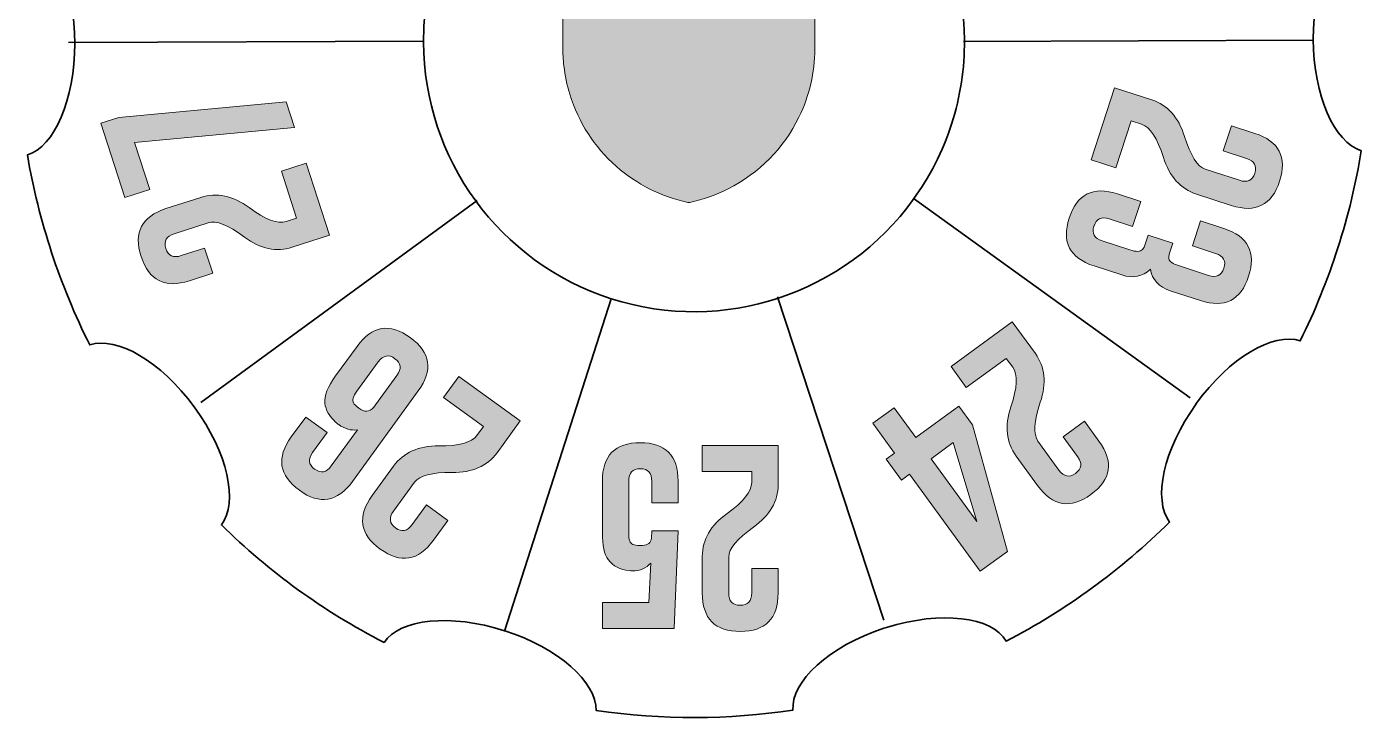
# Model space of a CAD drawing. Header units: inches. Extents: x 1 to 25.7, y -25.9 to -0.8.
# Drawn here: x 1.05 to 25.72, y -25.93 to -13.11 of the extents above; entities that cross this region are included whole.
import ezdxf

# ---------------------------------------------------------------- set-up
doc = ezdxf.new("R2010")
doc.units = ezdxf.units.IN
doc.header["$MEASUREMENT"] = 0
doc.layers.add('Layer 1', color=7, linetype='Continuous')
doc.layers.add('Middle', color=7, linetype='Continuous')

# ---------------------------------------------------------------- blocks, each defined once
blk = doc.blocks.new('block 5')
at = {"layer": 'Layer 1', "true_color": 0x231f20}
h = blk.add_hatch(color=250, dxfattribs=at)
h.dxf.hatch_style = 2
h.paths.add_polyline_path([(3.321, -16.112), (2.864, -16.261), (2.419, -14.889), (2.748, -14.782), (5.844, -14.494), (5.998, -14.969), (3.04, -15.245)])
h = blk.add_hatch(color=250, dxfattribs=at)
h.dxf.hatch_style = 2
edge = h.paths.add_edge_path()
edge.add_spline(control_points=[(5.955, -17.183), (5.665, -17.277), (5.371, -17.214), (5.071, -16.993), (4.77, -16.77), (4.548, -16.682), (4.404, -16.728), (4.404, -16.728), (3.773, -16.933), (3.773, -16.933), (3.627, -16.98), (3.576, -17.07), (3.62, -17.203), (3.62, -17.203), (3.621, -17.207), (3.621, -17.207), (3.664, -17.341), (3.759, -17.385), (3.904, -17.337), (3.904, -17.337), (4.335, -17.197), (4.335, -17.197), (4.335, -17.197), (4.486, -17.661), (4.486, -17.661), (4.486, -17.661), (4.055, -17.801), (4.055, -17.801), (3.604, -17.948), (3.306, -17.799), (3.162, -17.356), (3.018, -16.911), (3.171, -16.616), (3.622, -16.469), (3.622, -16.469), (4.264, -16.26), (4.264, -16.26), (4.559, -16.164), (4.857, -16.228), (5.159, -16.45), (5.459, -16.672), (5.688, -16.758), (5.844, -16.707), (5.844, -16.707), (6.037, -16.644), (6.037, -16.644), (6.037, -16.644), (5.755, -15.776), (5.755, -15.776), (5.755, -15.776), (6.212, -15.627), (6.212, -15.627), (6.212, -15.627), (6.645, -16.96), (6.645, -16.96), (6.645, -16.96), (5.955, -17.183), (5.955, -17.183)], knot_values=[0, 0, 0, 0, 1, 1, 1, 2, 2, 2, 3, 3, 3, 4, 4, 4, 5, 5, 5, 6, 6, 6, 7, 7, 7, 8, 8, 8, 9, 9, 9, 10, 10, 10, 11, 11, 11, 12, 12, 12, 13, 13, 13, 14, 14, 14, 15, 15, 15, 16, 16, 16, 17, 17, 17, 18, 18, 18, 19, 19, 19, 19], degree=3, periodic=1)
at = {"layer": 'Layer 1', "lineweight": 0}
blk.add_lwpolyline([(3.321, -16.112), (2.864, -16.261), (2.419, -14.889), (2.748, -14.782), (5.844, -14.494), (5.998, -14.969), (3.04, -15.245), (3.321, -16.112)], dxfattribs=at)
blk.add_open_spline([(5.955, -17.183), (5.665, -17.277), (5.371, -17.214), (5.071, -16.993), (4.77, -16.77), (4.548, -16.682), (4.404, -16.728), (4.404, -16.728), (3.773, -16.933), (3.773, -16.933), (3.627, -16.98), (3.576, -17.07), (3.62, -17.203), (3.62, -17.203), (3.621, -17.207), (3.621, -17.207), (3.664, -17.341), (3.759, -17.385), (3.904, -17.337), (3.904, -17.337), (4.335, -17.197), (4.335, -17.197), (4.335, -17.197), (4.486, -17.661), (4.486, -17.661), (4.486, -17.661), (4.055, -17.801), (4.055, -17.801), (3.604, -17.948), (3.306, -17.799), (3.162, -17.356), (3.018, -16.911), (3.171, -16.616), (3.622, -16.469), (3.622, -16.469), (4.264, -16.26), (4.264, -16.26), (4.559, -16.164), (4.857, -16.228), (5.159, -16.45), (5.459, -16.672), (5.688, -16.758), (5.844, -16.707), (5.844, -16.707), (6.037, -16.644), (6.037, -16.644), (6.037, -16.644), (5.755, -15.776), (5.755, -15.776), (5.755, -15.776), (6.212, -15.627), (6.212, -15.627), (6.212, -15.627), (6.645, -16.96), (6.645, -16.96), (6.645, -16.96), (5.955, -17.183), (5.955, -17.183)], degree=3, knots=[0, 0, 0, 0, 1, 1, 1, 2, 2, 2, 3, 3, 3, 4, 4, 4, 5, 5, 5, 6, 6, 6, 7, 7, 7, 8, 8, 8, 9, 9, 9, 10, 10, 10, 11, 11, 11, 12, 12, 12, 13, 13, 13, 14, 14, 14, 15, 15, 15, 16, 16, 16, 17, 17, 17, 18, 18, 18, 19, 19, 19, 19], dxfattribs=at)
blk = doc.blocks.new('block 6')
at = {"layer": 'Layer 1', "true_color": 0x231f20}
h = blk.add_hatch(color=250, dxfattribs=at)
h.dxf.hatch_style = 2
edge = h.paths.add_edge_path()
edge.add_spline(control_points=[(7.159, -20.56), (7.038, -20.572), (6.924, -20.539), (6.816, -20.461), (6.796, -20.447), (6.777, -20.431), (6.758, -20.415), (6.641, -20.31), (6.575, -20.193), (6.559, -20.064), (6.543, -19.932), (6.61, -19.763), (6.758, -19.559), (6.758, -19.559), (7.153, -19.016), (7.153, -19.016), (7.431, -18.632), (7.759, -18.578), (8.137, -18.853), (8.514, -19.127), (8.564, -19.455), (8.286, -19.838), (8.286, -19.838), (7.071, -21.51), (7.071, -21.51), (6.792, -21.894), (6.464, -21.949), (6.087, -21.675), (5.709, -21.4), (5.659, -21.071), (5.938, -20.688), (5.938, -20.688), (6.204, -20.321), (6.204, -20.321), (6.204, -20.321), (6.599, -20.608), (6.599, -20.608), (6.599, -20.608), (6.332, -20.974), (6.332, -20.974), (6.243, -21.098), (6.255, -21.201), (6.369, -21.284), (6.369, -21.284), (6.372, -21.286), (6.372, -21.286), (6.485, -21.369), (6.587, -21.348), (6.676, -21.224), (6.676, -21.224), (7.159, -20.56), (7.159, -20.56)], knot_values=[0, 0, 0, 0, 1, 1, 1, 2, 2, 2, 3, 3, 3, 4, 4, 4, 5, 5, 5, 6, 6, 6, 7, 7, 7, 8, 8, 8, 9, 9, 9, 10, 10, 10, 11, 11, 11, 12, 12, 12, 13, 13, 13, 14, 14, 14, 15, 15, 15, 16, 16, 16, 17, 17, 17, 17], degree=3, periodic=1)
edge = h.paths.add_edge_path()
edge.add_spline(control_points=[(7.152, -19.845), (7.082, -19.943), (7.06, -20.015), (7.089, -20.061), (7.104, -20.088), (7.136, -20.119), (7.185, -20.154), (7.197, -20.163), (7.21, -20.172), (7.224, -20.181), (7.319, -20.243), (7.41, -20.215), (7.497, -20.095), (7.497, -20.095), (7.891, -19.552), (7.891, -19.552), (7.981, -19.428), (7.969, -19.325), (7.855, -19.242), (7.74, -19.158), (7.637, -19.178), (7.547, -19.302), (7.547, -19.302), (7.152, -19.845), (7.152, -19.845)], knot_values=[0, 0, 0, 0, 1, 1, 1, 2, 2, 2, 3, 3, 3, 4, 4, 4, 5, 5, 5, 6, 6, 6, 7, 7, 7, 8, 8, 8, 8], degree=3, periodic=1)
h = blk.add_hatch(color=250, dxfattribs=at)
h.dxf.hatch_style = 2
edge = h.paths.add_edge_path()
edge.add_spline(control_points=[(9.741, -20.981), (9.562, -21.227), (9.286, -21.349), (8.913, -21.346), (8.539, -21.343), (8.307, -21.402), (8.218, -21.524), (8.218, -21.524), (7.828, -22.061), (7.828, -22.061), (7.738, -22.184), (7.749, -22.287), (7.863, -22.37), (7.863, -22.37), (7.866, -22.372), (7.866, -22.372), (7.98, -22.454), (8.082, -22.434), (8.172, -22.31), (8.172, -22.31), (8.438, -21.944), (8.438, -21.944), (8.438, -21.944), (8.833, -22.231), (8.833, -22.231), (8.833, -22.231), (8.566, -22.597), (8.566, -22.597), (8.288, -22.981), (7.96, -23.036), (7.583, -22.762), (7.204, -22.487), (7.154, -22.157), (7.433, -21.774), (7.433, -21.774), (7.83, -21.228), (7.83, -21.228), (8.012, -20.977), (8.291, -20.852), (8.665, -20.855), (9.039, -20.858), (9.274, -20.793), (9.371, -20.661), (9.371, -20.661), (9.49, -20.496), (9.49, -20.496), (9.49, -20.496), (8.751, -19.96), (8.751, -19.96), (8.751, -19.96), (9.034, -19.571), (9.034, -19.571), (9.034, -19.571), (10.167, -20.394), (10.167, -20.394), (10.167, -20.394), (9.741, -20.981), (9.741, -20.981)], knot_values=[0, 0, 0, 0, 1, 1, 1, 2, 2, 2, 3, 3, 3, 4, 4, 4, 5, 5, 5, 6, 6, 6, 7, 7, 7, 8, 8, 8, 9, 9, 9, 10, 10, 10, 11, 11, 11, 12, 12, 12, 13, 13, 13, 14, 14, 14, 15, 15, 15, 16, 16, 16, 17, 17, 17, 18, 18, 18, 19, 19, 19, 19], degree=3, periodic=1)
at = {"layer": 'Layer 1', "lineweight": 0}
for points, knots in [([(7.159, -20.56), (7.038, -20.572), (6.924, -20.539), (6.816, -20.461), (6.796, -20.447), (6.777, -20.431), (6.758, -20.415), (6.641, -20.31), (6.575, -20.193), (6.559, -20.064), (6.543, -19.932), (6.61, -19.763), (6.758, -19.559), (6.758, -19.559), (7.153, -19.016), (7.153, -19.016), (7.431, -18.632), (7.759, -18.578), (8.137, -18.853), (8.514, -19.127), (8.564, -19.455), (8.286, -19.838), (8.286, -19.838), (7.071, -21.51), (7.071, -21.51), (6.792, -21.894), (6.464, -21.949), (6.087, -21.675), (5.709, -21.4), (5.659, -21.071), (5.938, -20.688), (5.938, -20.688), (6.204, -20.321), (6.204, -20.321), (6.204, -20.321), (6.599, -20.608), (6.599, -20.608), (6.599, -20.608), (6.332, -20.974), (6.332, -20.974), (6.243, -21.098), (6.255, -21.201), (6.369, -21.284), (6.369, -21.284), (6.372, -21.286), (6.372, -21.286), (6.485, -21.369), (6.587, -21.348), (6.676, -21.224), (6.676, -21.224), (7.159, -20.56), (7.159, -20.56)], [0, 0, 0, 0, 1, 1, 1, 2, 2, 2, 3, 3, 3, 4, 4, 4, 5, 5, 5, 6, 6, 6, 7, 7, 7, 8, 8, 8, 9, 9, 9, 10, 10, 10, 11, 11, 11, 12, 12, 12, 13, 13, 13, 14, 14, 14, 15, 15, 15, 16, 16, 16, 17, 17, 17, 17]), ([(7.152, -19.845), (7.082, -19.943), (7.06, -20.015), (7.089, -20.061), (7.104, -20.088), (7.136, -20.119), (7.185, -20.154), (7.197, -20.163), (7.21, -20.172), (7.224, -20.181), (7.319, -20.243), (7.41, -20.215), (7.497, -20.095), (7.497, -20.095), (7.891, -19.552), (7.891, -19.552), (7.981, -19.428), (7.969, -19.325), (7.855, -19.242), (7.74, -19.158), (7.637, -19.178), (7.547, -19.302), (7.547, -19.302), (7.152, -19.845), (7.152, -19.845)], [0, 0, 0, 0, 1, 1, 1, 2, 2, 2, 3, 3, 3, 4, 4, 4, 5, 5, 5, 6, 6, 6, 7, 7, 7, 8, 8, 8, 8]), ([(9.741, -20.981), (9.562, -21.227), (9.286, -21.349), (8.913, -21.346), (8.539, -21.343), (8.307, -21.402), (8.218, -21.524), (8.218, -21.524), (7.828, -22.061), (7.828, -22.061), (7.738, -22.184), (7.749, -22.287), (7.863, -22.37), (7.863, -22.37), (7.866, -22.372), (7.866, -22.372), (7.98, -22.454), (8.082, -22.434), (8.172, -22.31), (8.172, -22.31), (8.438, -21.944), (8.438, -21.944), (8.438, -21.944), (8.833, -22.231), (8.833, -22.231), (8.833, -22.231), (8.566, -22.597), (8.566, -22.597), (8.288, -22.981), (7.96, -23.036), (7.583, -22.762), (7.204, -22.487), (7.154, -22.157), (7.433, -21.774), (7.433, -21.774), (7.83, -21.228), (7.83, -21.228), (8.012, -20.977), (8.291, -20.852), (8.665, -20.855), (9.039, -20.858), (9.274, -20.793), (9.371, -20.661), (9.371, -20.661), (9.49, -20.496), (9.49, -20.496), (9.49, -20.496), (8.751, -19.96), (8.751, -19.96), (8.751, -19.96), (9.034, -19.571), (9.034, -19.571), (9.034, -19.571), (10.167, -20.394), (10.167, -20.394), (10.167, -20.394), (9.741, -20.981), (9.741, -20.981)], [0, 0, 0, 0, 1, 1, 1, 2, 2, 2, 3, 3, 3, 4, 4, 4, 5, 5, 5, 6, 6, 6, 7, 7, 7, 8, 8, 8, 9, 9, 9, 10, 10, 10, 11, 11, 11, 12, 12, 12, 13, 13, 13, 14, 14, 14, 15, 15, 15, 16, 16, 16, 17, 17, 17, 18, 18, 18, 19, 19, 19, 19])]:
    blk.add_open_spline(points, degree=3, knots=knots, dxfattribs=at)
blk = doc.blocks.new('block 7')
at = {"layer": 'Layer 1', "true_color": 0x231f20}
h = blk.add_hatch(color=250, dxfattribs=at)
h.dxf.hatch_style = 2
edge = h.paths.add_edge_path()
edge.add_spline(control_points=[(12.176, -22.465), (12.176, -22.584), (12.201, -22.655), (12.251, -22.677), (12.279, -22.689), (12.323, -22.696), (12.384, -22.696), (12.399, -22.696), (12.414, -22.695), (12.431, -22.694), (12.529, -22.689), (12.585, -22.645), (12.596, -22.561), (12.596, -22.561), (12.601, -22.426), (12.601, -22.426), (12.601, -22.426), (13.089, -22.426), (13.089, -22.426), (13.089, -22.426), (13.016, -24.229), (13.016, -24.229), (13.016, -24.229), (11.688, -24.229), (11.688, -24.229), (11.688, -24.229), (11.688, -23.748), (11.688, -23.748), (11.688, -23.748), (12.548, -23.748), (12.548, -23.748), (12.548, -23.748), (12.582, -23.022), (12.582, -23.022), (12.499, -23.117), (12.387, -23.164), (12.245, -23.164), (12.225, -23.164), (12.205, -23.163), (12.184, -23.161), (12.014, -23.146), (11.885, -23.078), (11.797, -22.956), (11.724, -22.857), (11.688, -22.694), (11.688, -22.465), (11.688, -22.465), (11.688, -21.506), (11.688, -21.506), (11.688, -21.032), (11.922, -20.796), (12.389, -20.796), (12.855, -20.796), (13.089, -21.032), (13.089, -21.506), (13.089, -21.506), (13.089, -21.905), (13.089, -21.905), (13.089, -21.905), (12.601, -21.905), (12.601, -21.905), (12.601, -21.905), (12.601, -21.506), (12.601, -21.506), (12.601, -21.353), (12.531, -21.276), (12.391, -21.276), (12.391, -21.276), (12.388, -21.276), (12.388, -21.276), (12.246, -21.278), (12.176, -21.354), (12.176, -21.506), (12.176, -21.506), (12.176, -22.465), (12.176, -22.465)], knot_values=[0, 0, 0, 0, 1, 1, 1, 2, 2, 2, 3, 3, 3, 4, 4, 4, 5, 5, 5, 6, 6, 6, 7, 7, 7, 8, 8, 8, 9, 9, 9, 10, 10, 10, 11, 11, 11, 12, 12, 12, 13, 13, 13, 14, 14, 14, 15, 15, 15, 16, 16, 16, 17, 17, 17, 18, 18, 18, 19, 19, 19, 20, 20, 20, 21, 21, 21, 22, 22, 22, 23, 23, 23, 24, 24, 24, 25, 25, 25, 25], degree=3, periodic=1)
h = blk.add_hatch(color=250, dxfattribs=at)
h.dxf.hatch_style = 2
edge = h.paths.add_edge_path()
edge.add_spline(control_points=[(14.937, -21.575), (14.937, -21.879), (14.786, -22.14), (14.482, -22.357), (14.178, -22.574), (14.025, -22.758), (14.024, -22.909), (14.024, -22.909), (14.024, -23.573), (14.024, -23.573), (14.024, -23.725), (14.094, -23.801), (14.234, -23.801), (14.234, -23.801), (14.238, -23.801), (14.238, -23.801), (14.379, -23.801), (14.449, -23.725), (14.449, -23.573), (14.449, -23.573), (14.449, -23.119), (14.449, -23.119), (14.449, -23.119), (14.937, -23.119), (14.937, -23.119), (14.937, -23.119), (14.937, -23.573), (14.937, -23.573), (14.937, -24.047), (14.704, -24.284), (14.238, -24.284), (13.77, -24.284), (13.536, -24.047), (13.536, -23.573), (13.536, -23.573), (13.536, -22.897), (13.536, -22.897), (13.536, -22.587), (13.689, -22.323), (13.993, -22.105), (14.297, -21.888), (14.449, -21.697), (14.449, -21.533), (14.449, -21.533), (14.449, -21.33), (14.449, -21.33), (14.449, -21.33), (13.536, -21.33), (13.536, -21.33), (13.536, -21.33), (13.536, -20.849), (13.536, -20.849), (13.536, -20.849), (14.937, -20.849), (14.937, -20.849), (14.937, -20.849), (14.937, -21.575), (14.937, -21.575)], knot_values=[0, 0, 0, 0, 1, 1, 1, 2, 2, 2, 3, 3, 3, 4, 4, 4, 5, 5, 5, 6, 6, 6, 7, 7, 7, 8, 8, 8, 9, 9, 9, 10, 10, 10, 11, 11, 11, 12, 12, 12, 13, 13, 13, 14, 14, 14, 15, 15, 15, 16, 16, 16, 17, 17, 17, 18, 18, 18, 19, 19, 19, 19], degree=3, periodic=1)
at = {"layer": 'Layer 1', "lineweight": 0}
for points, knots in [([(12.176, -22.465), (12.176, -22.584), (12.201, -22.655), (12.251, -22.677), (12.279, -22.689), (12.323, -22.696), (12.384, -22.696), (12.399, -22.696), (12.414, -22.695), (12.431, -22.694), (12.529, -22.689), (12.585, -22.645), (12.596, -22.561), (12.596, -22.561), (12.601, -22.426), (12.601, -22.426), (12.601, -22.426), (13.089, -22.426), (13.089, -22.426), (13.089, -22.426), (13.016, -24.229), (13.016, -24.229), (13.016, -24.229), (11.688, -24.229), (11.688, -24.229), (11.688, -24.229), (11.688, -23.748), (11.688, -23.748), (11.688, -23.748), (12.548, -23.748), (12.548, -23.748), (12.548, -23.748), (12.582, -23.022), (12.582, -23.022), (12.499, -23.117), (12.387, -23.164), (12.245, -23.164), (12.225, -23.164), (12.205, -23.163), (12.184, -23.161), (12.014, -23.146), (11.885, -23.078), (11.797, -22.956), (11.724, -22.857), (11.688, -22.694), (11.688, -22.465), (11.688, -22.465), (11.688, -21.506), (11.688, -21.506), (11.688, -21.032), (11.922, -20.796), (12.389, -20.796), (12.855, -20.796), (13.089, -21.032), (13.089, -21.506), (13.089, -21.506), (13.089, -21.905), (13.089, -21.905), (13.089, -21.905), (12.601, -21.905), (12.601, -21.905), (12.601, -21.905), (12.601, -21.506), (12.601, -21.506), (12.601, -21.353), (12.531, -21.276), (12.391, -21.276), (12.391, -21.276), (12.388, -21.276), (12.388, -21.276), (12.246, -21.278), (12.176, -21.354), (12.176, -21.506), (12.176, -21.506), (12.176, -22.465), (12.176, -22.465)], [0, 0, 0, 0, 1, 1, 1, 2, 2, 2, 3, 3, 3, 4, 4, 4, 5, 5, 5, 6, 6, 6, 7, 7, 7, 8, 8, 8, 9, 9, 9, 10, 10, 10, 11, 11, 11, 12, 12, 12, 13, 13, 13, 14, 14, 14, 15, 15, 15, 16, 16, 16, 17, 17, 17, 18, 18, 18, 19, 19, 19, 20, 20, 20, 21, 21, 21, 22, 22, 22, 23, 23, 23, 24, 24, 24, 25, 25, 25, 25]), ([(14.937, -21.575), (14.937, -21.879), (14.786, -22.14), (14.482, -22.357), (14.178, -22.574), (14.025, -22.758), (14.024, -22.909), (14.024, -22.909), (14.024, -23.573), (14.024, -23.573), (14.024, -23.725), (14.094, -23.801), (14.234, -23.801), (14.234, -23.801), (14.238, -23.801), (14.238, -23.801), (14.379, -23.801), (14.449, -23.725), (14.449, -23.573), (14.449, -23.573), (14.449, -23.119), (14.449, -23.119), (14.449, -23.119), (14.937, -23.119), (14.937, -23.119), (14.937, -23.119), (14.937, -23.573), (14.937, -23.573), (14.937, -24.047), (14.704, -24.284), (14.238, -24.284), (13.77, -24.284), (13.536, -24.047), (13.536, -23.573), (13.536, -23.573), (13.536, -22.897), (13.536, -22.897), (13.536, -22.587), (13.689, -22.323), (13.993, -22.105), (14.297, -21.888), (14.449, -21.697), (14.449, -21.533), (14.449, -21.533), (14.449, -21.33), (14.449, -21.33), (14.449, -21.33), (13.536, -21.33), (13.536, -21.33), (13.536, -21.33), (13.536, -20.849), (13.536, -20.849), (13.536, -20.849), (14.937, -20.849), (14.937, -20.849), (14.937, -20.849), (14.937, -21.575), (14.937, -21.575)], [0, 0, 0, 0, 1, 1, 1, 2, 2, 2, 3, 3, 3, 4, 4, 4, 5, 5, 5, 6, 6, 6, 7, 7, 7, 8, 8, 8, 9, 9, 9, 10, 10, 10, 11, 11, 11, 12, 12, 12, 13, 13, 13, 14, 14, 14, 15, 15, 15, 16, 16, 16, 17, 17, 17, 18, 18, 18, 19, 19, 19, 19])]:
    blk.add_open_spline(points, degree=3, knots=knots, dxfattribs=at)
blk = doc.blocks.new('block 8')
at = {"layer": 'Layer 1', "true_color": 0x231f20}
h = blk.add_hatch(color=250, dxfattribs=at)
h.dxf.hatch_style = 2
edge = h.paths.add_edge_path()
edge.add_spline(control_points=[(19.693, -19.149), (19.872, -19.395), (19.902, -19.695), (19.784, -20.048), (19.666, -20.403), (19.651, -20.642), (19.739, -20.765), (19.739, -20.765), (20.129, -21.302), (20.129, -21.302), (20.219, -21.425), (20.32, -21.446), (20.434, -21.364), (20.434, -21.364), (20.436, -21.362), (20.436, -21.362), (20.551, -21.279), (20.563, -21.175), (20.473, -21.052), (20.473, -21.052), (20.207, -20.685), (20.207, -20.685), (20.207, -20.685), (20.601, -20.398), (20.601, -20.398), (20.601, -20.398), (20.868, -20.765), (20.868, -20.765), (21.146, -21.149), (21.097, -21.477), (20.72, -21.752), (20.341, -22.027), (20.013, -21.972), (19.734, -21.588), (19.734, -21.588), (19.337, -21.042), (19.337, -21.042), (19.155, -20.791), (19.123, -20.488), (19.241, -20.132), (19.36, -19.778), (19.371, -19.534), (19.274, -19.402), (19.274, -19.402), (19.155, -19.237), (19.155, -19.237), (19.155, -19.237), (18.416, -19.774), (18.416, -19.774), (18.416, -19.774), (18.134, -19.385), (18.134, -19.385), (18.134, -19.385), (19.267, -18.562), (19.267, -18.562), (19.267, -18.562), (19.693, -19.149), (19.693, -19.149)], knot_values=[0, 0, 0, 0, 1, 1, 1, 2, 2, 2, 3, 3, 3, 4, 4, 4, 5, 5, 5, 6, 6, 6, 7, 7, 7, 8, 8, 8, 9, 9, 9, 10, 10, 10, 11, 11, 11, 12, 12, 12, 13, 13, 13, 14, 14, 14, 15, 15, 15, 16, 16, 16, 17, 17, 17, 18, 18, 18, 19, 19, 19, 19], degree=3, periodic=1)
h = blk.add_hatch(color=250, dxfattribs=at)
h.dxf.hatch_style = 2
h.paths.add_polyline_path([(18.672, -23.171), (17.369, -21.378), (17.217, -21.488), (16.935, -21.099), (17.087, -20.989), (16.686, -20.437), (17.08, -20.15), (17.481, -20.702), (18.281, -20.121), (18.532, -20.467), (19.175, -22.806)])
h.paths.add_polyline_path([(18.175, -20.793), (17.764, -21.091), (18.608, -22.253)])
at = {"layer": 'Layer 1', "lineweight": 0}
for points in [[(18.672, -23.171), (17.369, -21.378), (17.217, -21.488), (16.935, -21.099), (17.087, -20.989), (16.686, -20.437), (17.08, -20.15), (17.481, -20.702), (18.281, -20.121), (18.532, -20.467), (19.175, -22.806), (18.672, -23.171)], [(18.175, -20.793), (17.764, -21.091), (18.608, -22.253), (18.175, -20.793)]]:
    blk.add_lwpolyline(points, dxfattribs=at)
blk.add_open_spline([(19.693, -19.149), (19.872, -19.395), (19.902, -19.695), (19.784, -20.048), (19.666, -20.403), (19.651, -20.642), (19.739, -20.765), (19.739, -20.765), (20.129, -21.302), (20.129, -21.302), (20.219, -21.425), (20.32, -21.446), (20.434, -21.364), (20.434, -21.364), (20.436, -21.362), (20.436, -21.362), (20.551, -21.279), (20.563, -21.175), (20.473, -21.052), (20.473, -21.052), (20.207, -20.685), (20.207, -20.685), (20.207, -20.685), (20.601, -20.398), (20.601, -20.398), (20.601, -20.398), (20.868, -20.765), (20.868, -20.765), (21.146, -21.149), (21.097, -21.477), (20.72, -21.752), (20.341, -22.027), (20.013, -21.972), (19.734, -21.588), (19.734, -21.588), (19.337, -21.042), (19.337, -21.042), (19.155, -20.791), (19.123, -20.488), (19.241, -20.132), (19.36, -19.778), (19.371, -19.534), (19.274, -19.402), (19.274, -19.402), (19.155, -19.237), (19.155, -19.237), (19.155, -19.237), (18.416, -19.774), (18.416, -19.774), (18.416, -19.774), (18.134, -19.385), (18.134, -19.385), (18.134, -19.385), (19.267, -18.562), (19.267, -18.562), (19.267, -18.562), (19.693, -19.149), (19.693, -19.149)], degree=3, knots=[0, 0, 0, 0, 1, 1, 1, 2, 2, 2, 3, 3, 3, 4, 4, 4, 5, 5, 5, 6, 6, 6, 7, 7, 7, 8, 8, 8, 9, 9, 9, 10, 10, 10, 11, 11, 11, 12, 12, 12, 13, 13, 13, 14, 14, 14, 15, 15, 15, 16, 16, 16, 17, 17, 17, 18, 18, 18, 19, 19, 19, 19], dxfattribs=at)
blk = doc.blocks.new('block 9')
at = {"layer": 'Layer 1', "true_color": 0x231f20}
h = blk.add_hatch(color=250, dxfattribs=at)
h.dxf.hatch_style = 2
edge = h.paths.add_edge_path()
edge.add_spline(control_points=[(21.847, -14.459), (22.136, -14.553), (22.337, -14.778), (22.45, -15.133), (22.563, -15.49), (22.69, -15.692), (22.834, -15.74), (22.834, -15.74), (23.465, -15.945), (23.465, -15.945), (23.61, -15.992), (23.705, -15.949), (23.748, -15.816), (23.748, -15.816), (23.749, -15.813), (23.749, -15.813), (23.793, -15.678), (23.742, -15.588), (23.596, -15.54), (23.596, -15.54), (23.166, -15.4), (23.166, -15.4), (23.166, -15.4), (23.316, -14.937), (23.316, -14.937), (23.316, -14.937), (23.747, -15.077), (23.747, -15.077), (24.198, -15.223), (24.352, -15.518), (24.208, -15.961), (24.063, -16.407), (23.765, -16.555), (23.314, -16.409), (23.314, -16.409), (22.672, -16.2), (22.672, -16.2), (22.377, -16.104), (22.173, -15.878), (22.06, -15.521), (21.947, -15.165), (21.813, -14.961), (21.657, -14.91), (21.657, -14.91), (21.464, -14.847), (21.464, -14.847), (21.464, -14.847), (21.181, -15.716), (21.181, -15.716), (21.181, -15.716), (20.724, -15.567), (20.724, -15.567), (20.724, -15.567), (21.157, -14.235), (21.157, -14.235), (21.157, -14.235), (21.847, -14.459), (21.847, -14.459)], knot_values=[0, 0, 0, 0, 1, 1, 1, 2, 2, 2, 3, 3, 3, 4, 4, 4, 5, 5, 5, 6, 6, 6, 7, 7, 7, 8, 8, 8, 9, 9, 9, 10, 10, 10, 11, 11, 11, 12, 12, 12, 13, 13, 13, 14, 14, 14, 15, 15, 15, 16, 16, 16, 17, 17, 17, 18, 18, 18, 19, 19, 19, 19], degree=3, periodic=1)
h = blk.add_hatch(color=250, dxfattribs=at)
h.dxf.hatch_style = 2
edge = h.paths.add_edge_path()
edge.add_spline(control_points=[(22.894, -17.703), (23.038, -17.75), (23.132, -17.706), (23.177, -17.572), (23.177, -17.572), (23.178, -17.569), (23.178, -17.569), (23.222, -17.436), (23.171, -17.346), (23.025, -17.299), (23.025, -17.299), (22.595, -17.158), (22.595, -17.158), (22.595, -17.158), (22.745, -16.695), (22.745, -16.695), (22.745, -16.695), (23.176, -16.835), (23.176, -16.835), (23.626, -16.981), (23.779, -17.276), (23.635, -17.719), (23.49, -18.164), (23.193, -18.313), (22.743, -18.167), (22.743, -18.167), (22.185, -17.985), (22.185, -17.985), (21.974, -17.917), (21.852, -17.784), (21.82, -17.586), (21.677, -17.727), (21.501, -17.763), (21.29, -17.694), (21.29, -17.694), (20.777, -17.528), (20.777, -17.528), (20.327, -17.382), (20.174, -17.087), (20.319, -16.642), (20.463, -16.198), (20.76, -16.05), (21.21, -16.196), (21.21, -16.196), (21.641, -16.336), (21.641, -16.336), (21.641, -16.336), (21.49, -16.8), (21.49, -16.8), (21.49, -16.8), (21.06, -16.66), (21.06, -16.66), (20.914, -16.613), (20.82, -16.655), (20.777, -16.789), (20.777, -16.789), (20.776, -16.792), (20.776, -16.792), (20.733, -16.927), (20.784, -17.017), (20.928, -17.064), (20.928, -17.064), (21.441, -17.231), (21.441, -17.231), (21.557, -17.269), (21.635, -17.267), (21.673, -17.225), (21.692, -17.202), (21.711, -17.163), (21.729, -17.109), (21.729, -17.109), (21.778, -16.956), (21.778, -16.956), (21.778, -16.956), (22.235, -17.105), (22.235, -17.105), (22.235, -17.105), (22.174, -17.293), (22.174, -17.293), (22.16, -17.337), (22.155, -17.372), (22.162, -17.398), (22.172, -17.446), (22.231, -17.488), (22.339, -17.522), (22.339, -17.522), (22.894, -17.703), (22.894, -17.703)], knot_values=[0, 0, 0, 0, 1, 1, 1, 2, 2, 2, 3, 3, 3, 4, 4, 4, 5, 5, 5, 6, 6, 6, 7, 7, 7, 8, 8, 8, 9, 9, 9, 10, 10, 10, 11, 11, 11, 12, 12, 12, 13, 13, 13, 14, 14, 14, 15, 15, 15, 16, 16, 16, 17, 17, 17, 18, 18, 18, 19, 19, 19, 20, 20, 20, 21, 21, 21, 22, 22, 22, 23, 23, 23, 24, 24, 24, 25, 25, 25, 26, 26, 26, 27, 27, 27, 28, 28, 28, 29, 29, 29, 29], degree=3, periodic=1)
at = {"layer": 'Layer 1', "lineweight": 0}
for points, knots in [([(21.847, -14.459), (22.136, -14.553), (22.337, -14.778), (22.45, -15.133), (22.563, -15.49), (22.69, -15.692), (22.834, -15.74), (22.834, -15.74), (23.465, -15.945), (23.465, -15.945), (23.61, -15.992), (23.705, -15.949), (23.748, -15.816), (23.748, -15.816), (23.749, -15.813), (23.749, -15.813), (23.793, -15.678), (23.742, -15.588), (23.596, -15.54), (23.596, -15.54), (23.166, -15.4), (23.166, -15.4), (23.166, -15.4), (23.316, -14.937), (23.316, -14.937), (23.316, -14.937), (23.747, -15.077), (23.747, -15.077), (24.198, -15.223), (24.352, -15.518), (24.208, -15.961), (24.063, -16.407), (23.765, -16.555), (23.314, -16.409), (23.314, -16.409), (22.672, -16.2), (22.672, -16.2), (22.377, -16.104), (22.173, -15.878), (22.06, -15.521), (21.947, -15.165), (21.813, -14.961), (21.657, -14.91), (21.657, -14.91), (21.464, -14.847), (21.464, -14.847), (21.464, -14.847), (21.181, -15.716), (21.181, -15.716), (21.181, -15.716), (20.724, -15.567), (20.724, -15.567), (20.724, -15.567), (21.157, -14.235), (21.157, -14.235), (21.157, -14.235), (21.847, -14.459), (21.847, -14.459)], [0, 0, 0, 0, 1, 1, 1, 2, 2, 2, 3, 3, 3, 4, 4, 4, 5, 5, 5, 6, 6, 6, 7, 7, 7, 8, 8, 8, 9, 9, 9, 10, 10, 10, 11, 11, 11, 12, 12, 12, 13, 13, 13, 14, 14, 14, 15, 15, 15, 16, 16, 16, 17, 17, 17, 18, 18, 18, 19, 19, 19, 19]), ([(22.894, -17.703), (23.038, -17.75), (23.132, -17.706), (23.177, -17.572), (23.177, -17.572), (23.178, -17.569), (23.178, -17.569), (23.222, -17.436), (23.171, -17.346), (23.025, -17.299), (23.025, -17.299), (22.595, -17.158), (22.595, -17.158), (22.595, -17.158), (22.745, -16.695), (22.745, -16.695), (22.745, -16.695), (23.176, -16.835), (23.176, -16.835), (23.626, -16.981), (23.779, -17.276), (23.635, -17.719), (23.49, -18.164), (23.193, -18.313), (22.743, -18.167), (22.743, -18.167), (22.185, -17.985), (22.185, -17.985), (21.974, -17.917), (21.852, -17.784), (21.82, -17.586), (21.677, -17.727), (21.501, -17.763), (21.29, -17.694), (21.29, -17.694), (20.777, -17.528), (20.777, -17.528), (20.327, -17.382), (20.174, -17.087), (20.319, -16.642), (20.463, -16.198), (20.76, -16.05), (21.21, -16.196), (21.21, -16.196), (21.641, -16.336), (21.641, -16.336), (21.641, -16.336), (21.49, -16.8), (21.49, -16.8), (21.49, -16.8), (21.06, -16.66), (21.06, -16.66), (20.914, -16.613), (20.82, -16.655), (20.777, -16.789), (20.777, -16.789), (20.776, -16.792), (20.776, -16.792), (20.733, -16.927), (20.784, -17.017), (20.928, -17.064), (20.928, -17.064), (21.441, -17.231), (21.441, -17.231), (21.557, -17.269), (21.635, -17.267), (21.673, -17.225), (21.692, -17.202), (21.711, -17.163), (21.729, -17.109), (21.729, -17.109), (21.778, -16.956), (21.778, -16.956), (21.778, -16.956), (22.235, -17.105), (22.235, -17.105), (22.235, -17.105), (22.174, -17.293), (22.174, -17.293), (22.16, -17.337), (22.155, -17.372), (22.162, -17.398), (22.172, -17.446), (22.231, -17.488), (22.339, -17.522), (22.339, -17.522), (22.894, -17.703), (22.894, -17.703)], [0, 0, 0, 0, 1, 1, 1, 2, 2, 2, 3, 3, 3, 4, 4, 4, 5, 5, 5, 6, 6, 6, 7, 7, 7, 8, 8, 8, 9, 9, 9, 10, 10, 10, 11, 11, 11, 12, 12, 12, 13, 13, 13, 14, 14, 14, 15, 15, 15, 16, 16, 16, 17, 17, 17, 18, 18, 18, 19, 19, 19, 20, 20, 20, 21, 21, 21, 22, 22, 22, 23, 23, 23, 24, 24, 24, 25, 25, 25, 26, 26, 26, 27, 27, 27, 28, 28, 28, 29, 29, 29, 29])]:
    blk.add_open_spline(points, degree=3, knots=knots, dxfattribs=at)
blk = doc.blocks.new('block 2')
at = {"layer": 'Layer 1', "color": 250, "lineweight": 35, "true_color": 0x231f20}
for points in [[(8.397, -13.375), (1.818, -13.396)], [(24.832, -13.356), (18.367, -13.377)], [(22.555, -19.964), (17.436, -16.272)], [(9.374, -16.316), (4.265, -20.055)], [(9.878, -24.28), (11.852, -18.134)], [(16.89, -24.077), (14.926, -18.099)]]:
    blk.add_lwpolyline(points, dxfattribs=at)
for points, knots in [([(25.285, -17.195), (25.093, -17.793), (24.86, -18.367), (24.589, -18.913), (24.093, -18.75), (23.277, -19.226), (22.668, -20.071), (22.668, -20.071), (22.667, -20.075), (22.667, -20.075), (22.058, -20.92), (21.861, -21.846), (22.175, -22.262), (21.28, -23.146), (20.26, -23.889), (19.153, -24.463), (18.887, -24.011), (17.949, -23.895), (16.943, -24.213), (16.928, -24.215), (16.908, -24.22), (16.891, -24.226), (15.88, -24.557), (15.17, -25.211), (15.212, -25.739), (14.024, -25.917), (12.798, -25.927), (11.571, -25.744), (11.585, -25.219), (10.875, -24.591), (9.884, -24.272), (9.884, -24.272), (9.881, -24.271), (9.881, -24.271), (8.886, -23.952), (7.946, -24.054), (7.652, -24.486), (6.529, -23.91), (5.52, -23.175), (4.647, -22.316), (4.962, -21.899), (4.763, -20.975), (4.144, -20.132), (3.529, -19.289), (2.71, -18.819), (2.214, -18.989), (1.66, -17.889), (1.27, -16.704), (1.06, -15.476), (1.558, -15.322), (1.939, -14.458), (1.937, -13.413), (1.935, -12.371), (1.548, -11.509), (1.047, -11.352), (1.144, -10.75), (1.289, -10.148), (1.481, -9.55), (1.673, -8.952), (1.905, -8.382), (2.176, -7.835), (2.676, -8), (3.487, -7.526), (4.099, -6.682), (4.099, -6.682), (4.1, -6.679), (4.1, -6.679), (4.71, -5.83), (4.903, -4.906), (4.588, -4.49), (5.474, -3.614), (6.481, -2.878), (7.576, -2.307), (7.884, -2.732), (8.822, -2.822), (9.808, -2.498), (10.802, -2.173), (11.502, -1.538), (11.489, -1.015), (12.697, -0.829), (13.945, -0.818), (15.193, -1.004), (15.185, -1.528), (15.887, -2.157), (16.881, -2.476), (16.881, -2.476), (16.884, -2.477), (16.884, -2.477), (17.875, -2.796), (18.816, -2.694), (19.113, -2.263), (20.236, -2.839), (21.242, -3.573), (22.117, -4.425), (21.798, -4.841), (22, -5.769), (22.618, -6.613), (23.237, -7.456), (24.056, -7.927), (24.549, -7.755), (25.103, -8.856), (25.496, -10.042), (25.706, -11.269), (25.207, -11.427), (24.829, -12.291), (24.831, -13.337), (24.833, -14.379), (25.22, -15.24), (25.718, -15.397), (25.621, -15.999), (25.477, -16.597), (25.285, -17.195)], [0, 0, 0, 0, 1, 1, 1, 2, 2, 2, 3, 3, 3, 4, 4, 4, 5, 5, 5, 6, 6, 6, 7, 7, 7, 8, 8, 8, 9, 9, 9, 10, 10, 10, 11, 11, 11, 12, 12, 12, 13, 13, 13, 14, 14, 14, 15, 15, 15, 16, 16, 16, 17, 17, 17, 18, 18, 18, 19, 19, 19, 20, 20, 20, 21, 21, 21, 22, 22, 22, 23, 23, 23, 24, 24, 24, 25, 25, 25, 26, 26, 26, 27, 27, 27, 28, 28, 28, 29, 29, 29, 30, 30, 30, 31, 31, 31, 32, 32, 32, 33, 33, 33, 34, 34, 34, 35, 35, 35, 36, 36, 36, 37, 37, 37, 37]), ([(18.144, -14.904), (17.979, -15.418), (17.74, -15.886), (17.436, -16.3), (16.813, -17.167), (15.932, -17.799), (14.943, -18.122), (13.972, -18.444), (12.9, -18.47), (11.852, -18.134), (10.808, -17.798), (9.95, -17.148), (9.347, -16.325), (8.732, -15.483), (8.387, -14.457), (8.384, -13.392), (8.379, -12.879), (8.457, -12.36), (8.622, -11.846), (8.787, -11.332), (9.026, -10.864), (9.329, -10.45), (9.949, -9.582), (10.83, -8.95), (11.821, -8.623), (12.79, -8.305), (13.866, -8.276), (14.911, -8.612), (15.959, -8.948), (16.815, -9.594), (17.416, -10.42), (18.032, -11.259), (18.38, -12.29), (18.381, -13.357), (18.387, -13.871), (18.309, -14.39), (18.144, -14.904)], [0, 0, 0, 0, 1, 1, 1, 2, 2, 2, 3, 3, 3, 4, 4, 4, 5, 5, 5, 6, 6, 6, 7, 7, 7, 8, 8, 8, 9, 9, 9, 10, 10, 10, 11, 11, 11, 12, 12, 12, 12])]:
    blk.add_open_spline(points, degree=3, knots=knots, dxfattribs=at)
at = {"layer": 'Layer 1'}
for name in ['block 9', 'block 5', 'block 6', 'block 8', 'block 7']:
    blk.add_blockref(name, (0, 0), dxfattribs=at)

msp = doc.modelspace()

# ---------------------------------------------------------------- hatches: boundary and pattern name
at = {"layer": 'Middle', "true_color": 0x231f20}
h = msp.add_hatch(color=250, dxfattribs=at)
h.dxf.hatch_style = 2
edge = h.paths.add_edge_path()
edge.add_spline(control_points=[(10.958, -11.362), (11.003, -11.353), (11.044, -11.345), (11.086, -11.336), (11.42, -11.27), (11.749, -11.187), (12.074, -11.089), (12.366, -11.001), (12.654, -10.901), (12.938, -10.788), (13.047, -10.744), (13.155, -10.698), (13.264, -10.651), (13.282, -10.644), (13.296, -10.644), (13.313, -10.652), (13.616, -10.783), (13.923, -10.902), (14.236, -11.005), (14.495, -11.091), (14.758, -11.167), (15.023, -11.232), (15.211, -11.279), (15.4, -11.319), (15.589, -11.356), (15.598, -11.358), (15.607, -11.36), (15.618, -11.363), (15.618, -11.373), (15.618, -11.382), (15.618, -11.391), (15.618, -12.099), (15.619, -12.807), (15.617, -13.514), (15.616, -13.957), (15.517, -14.378), (15.323, -14.776), (15.034, -15.363), (14.596, -15.805), (14.014, -16.103), (13.789, -16.218), (13.552, -16.3), (13.305, -16.354), (13.294, -16.356), (13.281, -16.356), (13.27, -16.354), (12.772, -16.244), (12.329, -16.024), (11.947, -15.687), (11.536, -15.324), (11.25, -14.879), (11.088, -14.355), (11.034, -14.183), (10.998, -14.007), (10.977, -13.828), (10.964, -13.713), (10.958, -13.597), (10.958, -13.48), (10.958, -12.786), (10.958, -12.092), (10.958, -11.398), (10.958, -11.387), (10.958, -11.376), (10.958, -11.362)], knot_values=[0, 0, 0, 0, 1, 1, 1, 2, 2, 2, 3, 3, 3, 4, 4, 4, 5, 5, 5, 6, 6, 6, 7, 7, 7, 8, 8, 8, 9, 9, 9, 10, 10, 10, 11, 11, 11, 12, 12, 12, 13, 13, 13, 14, 14, 14, 15, 15, 15, 16, 16, 16, 17, 17, 17, 18, 18, 18, 19, 19, 19, 20, 20, 20, 21, 21, 21, 21], degree=3, periodic=1)

# ---------------------------------------------------------------- linework, layer by layer
at = {"layer": 'Middle', "lineweight": 0}
msp.add_open_spline([(10.958, -11.362), (11.003, -11.353), (11.044, -11.345), (11.086, -11.336), (11.42, -11.27), (11.749, -11.187), (12.074, -11.089), (12.366, -11.001), (12.654, -10.901), (12.938, -10.788), (13.047, -10.744), (13.155, -10.698), (13.264, -10.651), (13.282, -10.644), (13.296, -10.644), (13.313, -10.652), (13.616, -10.783), (13.923, -10.902), (14.236, -11.005), (14.495, -11.091), (14.758, -11.167), (15.023, -11.232), (15.211, -11.279), (15.4, -11.319), (15.589, -11.356), (15.598, -11.358), (15.607, -11.36), (15.618, -11.363), (15.618, -11.373), (15.618, -11.382), (15.618, -11.391), (15.618, -12.099), (15.619, -12.807), (15.617, -13.514), (15.616, -13.957), (15.517, -14.378), (15.323, -14.776), (15.034, -15.363), (14.596, -15.805), (14.014, -16.103), (13.789, -16.218), (13.552, -16.3), (13.305, -16.354), (13.294, -16.356), (13.281, -16.356), (13.27, -16.354), (12.772, -16.244), (12.329, -16.024), (11.947, -15.687), (11.536, -15.324), (11.25, -14.879), (11.088, -14.355), (11.034, -14.183), (10.998, -14.007), (10.977, -13.828), (10.964, -13.713), (10.958, -13.597), (10.958, -13.48), (10.958, -12.786), (10.958, -12.092), (10.958, -11.398), (10.958, -11.387), (10.958, -11.376), (10.958, -11.362)], degree=3, knots=[0, 0, 0, 0, 1, 1, 1, 2, 2, 2, 3, 3, 3, 4, 4, 4, 5, 5, 5, 6, 6, 6, 7, 7, 7, 8, 8, 8, 9, 9, 9, 10, 10, 10, 11, 11, 11, 12, 12, 12, 13, 13, 13, 14, 14, 14, 15, 15, 15, 16, 16, 16, 17, 17, 17, 18, 18, 18, 19, 19, 19, 20, 20, 20, 21, 21, 21, 21], dxfattribs=at)

# ---------------------------------------------------------------- block references
at = {"layer": 'Layer 1'}
msp.add_blockref('block 2', (0, 0), dxfattribs=at)

doc.saveas('drawing.dxf')
